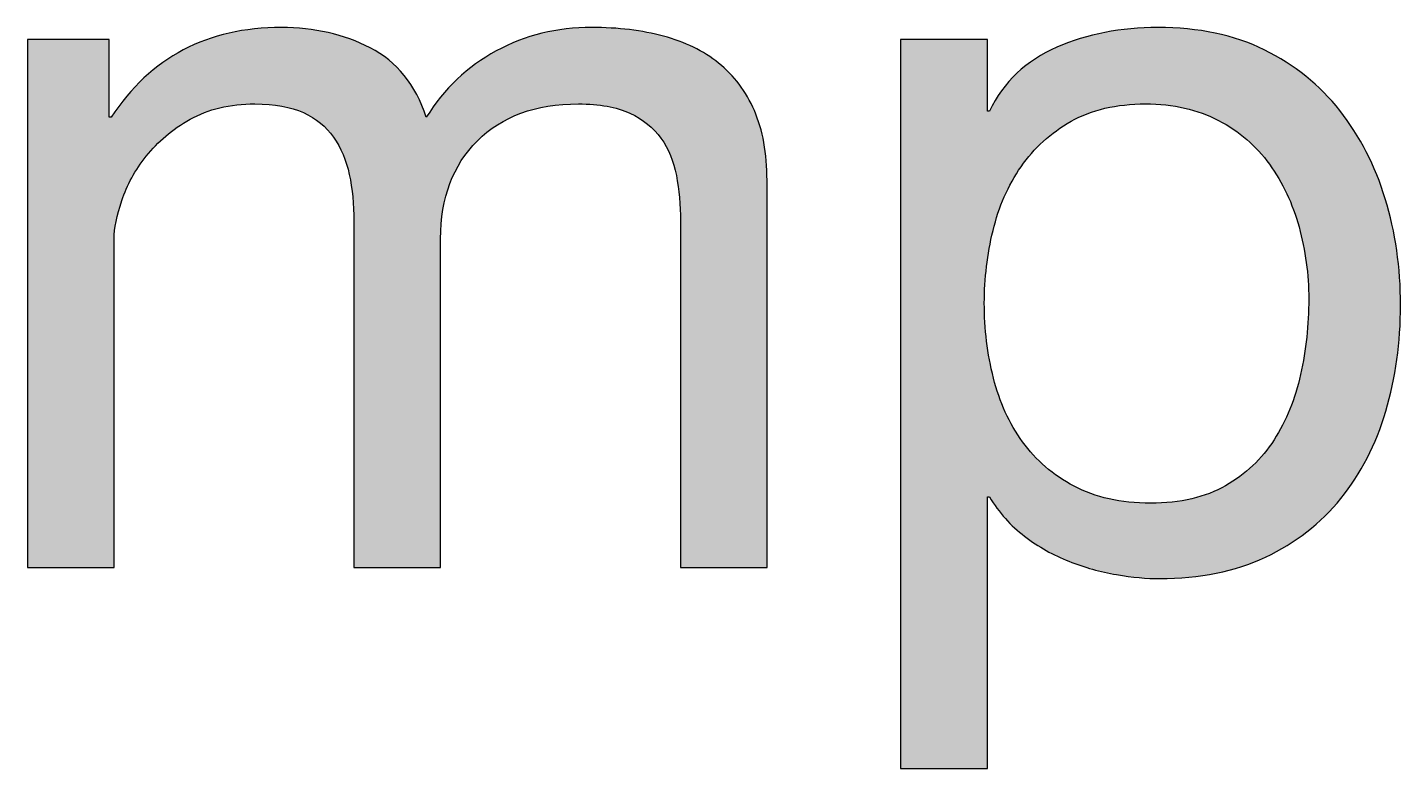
# Paper-space layout 'A3mask' of a CAD drawing. Extents: x 0 to 394, y 0 to 277.
# Drawn here: x 316.957 to 319.674, y 28.615 to 30.08 of the extents above; entities that cross this region are included whole.
import ezdxf
from ezdxf.enums import TextEntityAlignment as Align

# ---------------------------------------------------------------- set-up
doc = ezdxf.new("R2010")
doc.units = 0
doc.layers.get('0').update_dxf_attribs({"linetype": 'CONTINUOUS'})
doc.layers.get('Defpoints').update_dxf_attribs({"linetype": 'CONTINUOUS'})
doc.layers.add('JPP_Mask', color=7, linetype='CONTINUOUS')
doc.styles.add('JPP', font='arial.ttf')

# ---------------------------------------------------------------- blocks, each defined once
blk = doc.blocks.new('A3mask')
at = {"true_color": 0x004a91}
h = blk.add_hatch(color=154, dxfattribs=at)
edge = h.paths.add_edge_path()
edge.add_spline(control_points=[(317.1433, 29.7383), (317.1535, 29.7687), (317.1695, 29.7979), (317.1918, 29.8262), (317.2141, 29.8545), (317.2431, 29.8786), (317.2786, 29.8988)], knot_values=[28, 28, 28, 28, 29, 29, 29, 30, 30, 30, 30], degree=3, periodic=0)
edge.add_spline(control_points=[(317.2786, 29.8988), (317.3143, 29.919), (317.3569, 29.9292), (317.4068, 29.9292)], knot_values=[27, 27, 27, 27, 28, 28, 28, 28], degree=3, periodic=0)
edge.add_spline(control_points=[(317.4068, 29.9292), (317.4458, 29.9292), (317.4778, 29.9234), (317.5026, 29.912)], knot_values=[26, 26, 26, 26, 27, 27, 27, 27], degree=3, periodic=0)
edge.add_spline(control_points=[(317.5026, 29.912), (317.5277, 29.9004), (317.5474, 29.8844), (317.5622, 29.8635), (317.5771, 29.8427), (317.5875, 29.8181), (317.5935, 29.7898), (317.5996, 29.7615), (317.6026, 29.7306), (317.6026, 29.697)], knot_values=[23, 23, 23, 23, 24, 24, 24, 25, 25, 25, 26, 26, 26, 26], degree=3, periodic=0)
edge.add_spline(control_points=[(317.6026, 29.697), (317.6026, 29.697), (317.6026, 29.0125), (317.6026, 29.0125), (317.6026, 29.0125), (317.6455, 29.0125), (317.6884, 29.0125)], knot_values=[21.5, 21.5, 21.5, 21.5, 22.5, 22.5, 22.5, 23, 23, 23, 23], degree=3, periodic=0)
edge.add_spline(control_points=[(317.6884, 29.0125), (317.7313, 29.0125), (317.7742, 29.0125), (317.7742, 29.0125), (317.7742, 29.0125), (317.7742, 29.1751), (317.7742, 29.3376)], knot_values=[20.5, 20.5, 20.5, 20.5, 21, 21, 21, 21.5, 21.5, 21.5, 21.5], degree=3, periodic=0)
edge.add_spline(control_points=[(317.7742, 29.3376), (317.7742, 29.5001), (317.7742, 29.6627), (317.7742, 29.6627), (317.7742, 29.7434), (317.7986, 29.8079), (317.847, 29.8563)], knot_values=[19, 19, 19, 19, 19.5, 19.5, 19.5, 20.5, 20.5, 20.5, 20.5], degree=3, periodic=0)
edge.add_spline(control_points=[(317.847, 29.8563), (317.8953, 29.9048), (317.9621, 29.9292), (318.0468, 29.9292)], knot_values=[18, 18, 18, 18, 19, 19, 19, 19], degree=3, periodic=0)
edge.add_spline(control_points=[(318.0468, 29.9292), (318.0885, 29.9292), (318.1226, 29.9231), (318.1488, 29.9109)], knot_values=[17, 17, 17, 17, 18, 18, 18, 18], degree=3, periodic=0)
edge.add_spline(control_points=[(318.1488, 29.9109), (318.175, 29.8988), (318.1954, 29.8823), (318.2103, 29.8614), (318.2251, 29.8406), (318.2353, 29.816), (318.2407, 29.7877), (318.246, 29.7594), (318.2488, 29.7292), (318.2488, 29.697)], knot_values=[14, 14, 14, 14, 15, 15, 15, 16, 16, 16, 17, 17, 17, 17], degree=3, periodic=0)
edge.add_spline(control_points=[(318.2488, 29.697), (318.2488, 29.697), (318.2488, 29.0125), (318.2488, 29.0125), (318.2488, 29.0125), (318.2916, 29.0125), (318.3345, 29.0125)], knot_values=[12.5, 12.5, 12.5, 12.5, 13.5, 13.5, 13.5, 14, 14, 14, 14], degree=3, periodic=0)
edge.add_spline(control_points=[(318.3345, 29.0125), (318.3773, 29.0125), (318.4202, 29.0125), (318.4202, 29.0125), (318.4202, 29.0125), (318.4202, 29.2038), (318.4202, 29.3951)], knot_values=[11.5, 11.5, 11.5, 11.5, 12, 12, 12, 12.5, 12.5, 12.5, 12.5], degree=3, periodic=0)
edge.add_spline(control_points=[(318.4202, 29.3951), (318.4202, 29.5864), (318.4202, 29.7777), (318.4202, 29.7777), (318.4202, 29.8315), (318.4118, 29.8777), (318.3951, 29.916)], knot_values=[10, 10, 10, 10, 10.5, 10.5, 10.5, 11.5, 11.5, 11.5, 11.5], degree=3, periodic=0)
edge.add_spline(control_points=[(318.3951, 29.916), (318.3782, 29.9542), (318.3548, 29.9855), (318.3244, 30.0099)], knot_values=[9, 9, 9, 9, 10, 10, 10, 10], degree=3, periodic=0)
edge.add_spline(control_points=[(318.3244, 30.0099), (318.294, 30.034), (318.2578, 30.0519), (318.2154, 30.0632)], knot_values=[8, 8, 8, 8, 9, 9, 9, 9], degree=3, periodic=0)
edge.add_spline(control_points=[(318.2154, 30.0632), (318.1729, 30.0748), (318.1256, 30.0804), (318.073, 30.0804)], knot_values=[7, 7, 7, 7, 8, 8, 8, 8], degree=3, periodic=0)
edge.add_spline(control_points=[(318.073, 30.0804), (318.0043, 30.0804), (317.9415, 30.0651), (317.8844, 30.034)], knot_values=[6, 6, 6, 6, 7, 7, 7, 7], degree=3, periodic=0)
edge.add_spline(control_points=[(317.8844, 30.034), (317.8271, 30.0032), (317.7809, 29.9593), (317.7459, 29.9027)], knot_values=[5, 5, 5, 5, 6, 6, 6, 6], degree=3, periodic=0)
edge.add_spline(control_points=[(317.7459, 29.9027), (317.7243, 29.9674), (317.6875, 30.0131), (317.6351, 30.04)], knot_values=[4, 4, 4, 4, 5, 5, 5, 5], degree=3, periodic=0)
edge.add_spline(control_points=[(317.6351, 30.04), (317.5824, 30.067), (317.5239, 30.0804), (317.4592, 30.0804)], knot_values=[3, 3, 3, 3, 4, 4, 4, 4], degree=3, periodic=0)
edge.add_spline(control_points=[(317.4592, 30.0804), (317.3126, 30.0804), (317.2002, 30.0213), (317.1222, 29.9027)], knot_values=[2, 2, 2, 2, 3, 3, 3, 3], degree=3, periodic=0)
edge.add_spline(control_points=[(317.118, 29.9027), (317.118, 29.9027), (317.118, 29.9411), (317.118, 29.9795)], knot_values=[0.5, 0.5, 0.5, 0.5, 1, 1, 1, 1], degree=3, periodic=0)
edge.add_spline(control_points=[(317.118, 29.9795), (317.118, 30.0179), (317.118, 30.0563), (317.118, 30.0563), (317.118, 30.0563), (317.108, 30.0563), (317.0928, 30.0563)], knot_values=[34.749965, 34.749965, 34.749965, 34.749965, 35.249965, 35.249965, 35.249965, 35.5, 35.5, 35.5, 35.5], degree=3, periodic=0)
edge.add_spline(control_points=[(317.0928, 30.0563), (317.0777, 30.0563), (317.0575, 30.0563), (317.0373, 30.0563)], knot_values=[34.49997, 34.49997, 34.49997, 34.49997, 34.749965, 34.749965, 34.749965, 34.749965], degree=3, periodic=0)
edge.add_spline(control_points=[(317.0373, 30.0563), (317.0272, 30.0563), (317.0171, 30.0563), (317.0077, 30.0563)], knot_values=[34.374972, 34.374972, 34.374972, 34.374972, 34.49997, 34.49997, 34.49997, 34.49997], degree=3, periodic=0)
edge.add_spline(control_points=[(317.0077, 30.0563), (316.9982, 30.0563), (316.9894, 30.0563), (316.9818, 30.0563)], knot_values=[34.249975, 34.249975, 34.249975, 34.249975, 34.374973, 34.374973, 34.374973, 34.374973], degree=3, periodic=0)
edge.add_spline(control_points=[(316.9818, 30.0563), (316.978, 30.0563), (316.9746, 30.0563), (316.9715, 30.0563)], knot_values=[34.187476, 34.187476, 34.187476, 34.187476, 34.249975, 34.249975, 34.249975, 34.249975], degree=3, periodic=0)
edge.add_spline(control_points=[(316.9715, 30.0563), (316.9684, 30.0563), (316.9658, 30.0563), (316.9635, 30.0563)], knot_values=[34.124977, 34.124977, 34.124977, 34.124977, 34.187476, 34.187476, 34.187476, 34.187476], degree=3, periodic=0)
edge.add_spline(control_points=[(316.9566, 30.0563), (316.9566, 30.0563), (316.9566, 30.0563), (316.9566, 30.0563), (316.9566, 30.0563), (316.9566, 30.0563), (316.9566, 30.0563)], knot_values=[33.99998, 33.99998, 33.99998, 33.99998, 34.001425, 34.001425, 34.001425, 34.001445, 34.001445, 34.001445, 34.001445], degree=3, periodic=0)
edge.add_spline(control_points=[(316.9566, 30.0563), (316.9566, 30.0563), (316.9566, 29.7953), (316.9566, 29.5344)], knot_values=[33.49999, 33.49999, 33.49999, 33.49999, 33.99998, 33.99998, 33.99998, 33.99998], degree=3, periodic=0)
edge.add_spline(control_points=[(316.9566, 29.5344), (316.9566, 29.2735), (316.9566, 29.0125), (316.9566, 29.0125), (316.9566, 29.0125), (316.9566, 29.0125), (316.9566, 29.0125)], knot_values=[32.999023, 32.999023, 32.999023, 32.999023, 33.499013, 33.499013, 33.499013, 33.49999, 33.49999, 33.49999, 33.49999], degree=3, periodic=0)
edge.add_spline(control_points=[(316.9609, 29.0125), (316.9618, 29.0125), (316.9628, 29.0125), (316.964, 29.0125)], knot_values=[32.875002, 32.875002, 32.875002, 32.875002, 32.906252, 32.906252, 32.906252, 32.906252], degree=3, periodic=0)
edge.add_spline(control_points=[(316.964, 29.0125), (316.9663, 29.0125), (316.9692, 29.0125), (316.9724, 29.0125)], knot_values=[32.812504, 32.812504, 32.812504, 32.812504, 32.875002, 32.875002, 32.875002, 32.875002], degree=3, periodic=0)
edge.add_spline(control_points=[(316.9724, 29.0125), (316.9757, 29.0125), (316.9794, 29.0125), (316.9834, 29.0125)], knot_values=[32.750005, 32.750005, 32.750005, 32.750005, 32.812504, 32.812504, 32.812504, 32.812504], degree=3, periodic=0)
edge.add_spline(control_points=[(316.9834, 29.0125), (316.9915, 29.0125), (317.0009, 29.0125), (317.0109, 29.0125)], knot_values=[32.625008, 32.625008, 32.625008, 32.625008, 32.750005, 32.750005, 32.750005, 32.750005], degree=3, periodic=0)
edge.add_spline(control_points=[(317.0109, 29.0125), (317.021, 29.0125), (317.0317, 29.0125), (317.0424, 29.0125)], knot_values=[32.50001, 32.50001, 32.50001, 32.50001, 32.625008, 32.625008, 32.625008, 32.625008], degree=3, periodic=0)
edge.add_spline(control_points=[(317.0424, 29.0125), (317.0639, 29.0125), (317.0853, 29.0125), (317.1014, 29.0125)], knot_values=[32.250015, 32.250015, 32.250015, 32.250015, 32.50001, 32.50001, 32.50001, 32.50001], degree=3, periodic=0)
edge.add_spline(control_points=[(317.1014, 29.0125), (317.1175, 29.0125), (317.1282, 29.0125), (317.1282, 29.0125), (317.1282, 29.0125), (317.1282, 29.0125), (317.1282, 29.0125)], knot_values=[31.999532, 31.999532, 31.999532, 31.999532, 32.249547, 32.249547, 32.249547, 32.250015, 32.250015, 32.250015, 32.250015], degree=3, periodic=0)
edge.add_spline(control_points=[(317.1282, 29.0125), (317.1282, 29.0125), (317.1282, 29.0125), (317.1282, 29.0125)], knot_values=[31.999288, 31.999288, 31.999288, 31.999288, 31.999532, 31.999532, 31.999532, 31.999532], degree=3, periodic=0)
edge.add_spline(control_points=[(317.1282, 29.0167), (317.1282, 29.0176), (317.1282, 29.0186), (317.1282, 29.0198)], knot_values=[31.937521, 31.937521, 31.937521, 31.937521, 31.953146, 31.953146, 31.953146, 31.953146], degree=3, periodic=0)
edge.add_spline(control_points=[(317.1282, 29.0198), (317.1282, 29.0222), (317.1282, 29.0251), (317.1282, 29.0286)], knot_values=[31.906272, 31.906272, 31.906272, 31.906272, 31.937521, 31.937521, 31.937521, 31.937521], degree=3, periodic=0)
edge.add_spline(control_points=[(317.1282, 29.0286), (317.1282, 29.032), (317.1282, 29.036), (317.1282, 29.0405)], knot_values=[31.875022, 31.875022, 31.875022, 31.875022, 31.906272, 31.906272, 31.906272, 31.906272], degree=3, periodic=0)
edge.add_spline(control_points=[(317.1282, 29.0405), (317.1282, 29.0493), (317.1282, 29.0601), (317.1282, 29.0725)], knot_values=[31.812524, 31.812524, 31.812524, 31.812524, 31.875022, 31.875022, 31.875022, 31.875022], degree=3, periodic=0)
edge.add_spline(control_points=[(317.1282, 29.0725), (317.1282, 29.0849), (317.1282, 29.0989), (317.1282, 29.1141)], knot_values=[31.750025, 31.750025, 31.750025, 31.750025, 31.812524, 31.812524, 31.812524, 31.812524], degree=3, periodic=0)
edge.add_spline(control_points=[(317.1282, 29.1141), (317.1282, 29.1446), (317.1282, 29.1801), (317.1282, 29.2182)], knot_values=[31.625028, 31.625028, 31.625028, 31.625028, 31.750025, 31.750025, 31.750025, 31.750025], degree=3, periodic=0)
edge.add_spline(control_points=[(317.1282, 29.2182), (317.1282, 29.2563), (317.1282, 29.2969), (317.1282, 29.3376)], knot_values=[31.50003, 31.50003, 31.50003, 31.50003, 31.625028, 31.625028, 31.625028, 31.625028], degree=3, periodic=0)
edge.add_spline(control_points=[(317.1282, 29.3376), (317.1282, 29.4188), (317.1282, 29.5001), (317.1282, 29.5611)], knot_values=[31.250035, 31.250035, 31.250035, 31.250035, 31.50003, 31.50003, 31.50003, 31.50003], degree=3, periodic=0)
edge.add_spline(control_points=[(317.1282, 29.5611), (317.1282, 29.622), (317.1282, 29.6627), (317.1282, 29.6627), (317.1282, 29.6829), (317.1334, 29.7081), (317.1433, 29.7383)], knot_values=[30, 30, 30, 30, 30.250035, 30.250035, 30.250035, 31.250035, 31.250035, 31.250035, 31.250035], degree=3, periodic=0)
h = blk.add_hatch(color=154, dxfattribs=at)
edge = h.paths.add_edge_path(flags=16)
edge.add_spline(control_points=[(319.473, 29.6859), (319.4602, 29.7323), (319.4407, 29.7735), (319.4145, 29.81), (319.3883, 29.8464), (319.3545, 29.8751), (319.3134, 29.8967), (319.2724, 29.9183), (319.2243, 29.9292), (319.1691, 29.9292), (319.1114, 29.9292), (319.0622, 29.9176), (319.0219, 29.8948), (318.9815, 29.8719), (318.9483, 29.842), (318.9228, 29.8049), (318.8973, 29.768), (318.8787, 29.7258), (318.8674, 29.6787), (318.856, 29.6316), (318.8502, 29.5838), (318.8502, 29.5353), (318.8502, 29.4843), (318.8562, 29.4347), (318.8683, 29.3871), (318.8804, 29.3393), (318.8996, 29.2971), (318.9258, 29.2609), (318.952, 29.2245), (318.9861, 29.1953), (319.0279, 29.173), (319.0696, 29.1508), (319.12, 29.1396), (319.1793, 29.1396), (319.2385, 29.1396), (319.2879, 29.1512), (319.3276, 29.174), (319.3672, 29.1969), (319.3992, 29.2271), (319.4236, 29.2649), (319.4477, 29.3025), (319.4653, 29.3456), (319.476, 29.3941), (319.4869, 29.4426), (319.4922, 29.4924), (319.4922, 29.5435), (319.4922, 29.5919), (319.4857, 29.6395), (319.473, 29.6859)], knot_values=[0, 0, 0, 0, 1, 1, 1, 2, 2, 2, 3, 3, 3, 4, 4, 4, 5, 5, 5, 6, 6, 6, 7, 7, 7, 8, 8, 8, 9, 9, 9, 10, 10, 10, 11, 11, 11, 12, 12, 12, 13, 13, 13, 14, 14, 14, 15, 15, 15, 16, 16, 16, 16], degree=3, periodic=0)
edge = h.paths.add_edge_path()
edge.add_spline(control_points=[(318.8562, 30.0563), (318.8562, 30.0563), (318.8562, 29.915), (318.8562, 29.915), (318.8562, 29.915), (318.8602, 29.915), (318.8602, 29.915), (318.8885, 29.9728), (318.933, 30.015), (318.9936, 30.0412), (319.0541, 30.0674), (319.1207, 30.0804), (319.1935, 30.0804), (319.2742, 30.0804), (319.3445, 30.0656), (319.4043, 30.0361), (319.4642, 30.0064), (319.514, 29.9665), (319.5537, 29.916), (319.5934, 29.8654), (319.6235, 29.8072), (319.6437, 29.7413), (319.6639, 29.6754), (319.6739, 29.6054), (319.6739, 29.5314), (319.6739, 29.4574), (319.6641, 29.3874), (319.6446, 29.3215), (319.6251, 29.2554), (319.5955, 29.1979), (319.5558, 29.1489), (319.5161, 29.0997), (319.4663, 29.061), (319.4064, 29.0327), (319.3466, 29.0044), (319.2768, 28.9903), (319.1974, 28.9903), (319.1719, 28.9903), (319.1432, 28.993), (319.1116, 28.9984), (319.0801, 29.0037), (319.0488, 29.0125), (319.0177, 29.0246), (318.9868, 29.0367), (318.9576, 29.0531), (318.93, 29.074), (318.9024, 29.0949), (318.8792, 29.1208), (318.8602, 29.1519), (318.8602, 29.1519), (318.8562, 29.1519), (318.8562, 29.1519), (318.8562, 29.1519), (318.8562, 28.6147), (318.8562, 28.6147), (318.8562, 28.6147), (318.6846, 28.6147), (318.6846, 28.6147), (318.6846, 28.6147), (318.6846, 30.0563), (318.6846, 30.0563), (318.6846, 30.0563), (318.8562, 30.0563), (318.8562, 30.0563)], knot_values=[0, 0, 0, 0, 1, 1, 1, 2, 2, 2, 3, 3, 3, 4, 4, 4, 5, 5, 5, 6, 6, 6, 7, 7, 7, 8, 8, 8, 9, 9, 9, 10, 10, 10, 11, 11, 11, 12, 12, 12, 13, 13, 13, 14, 14, 14, 15, 15, 15, 16, 16, 16, 17, 17, 17, 18, 18, 18, 19, 19, 19, 20, 20, 20, 21, 21, 21, 21], degree=3, periodic=0)
at = {"layer": 'Defpoints', "color": 154, "true_color": 0x004a91}
for points, knots in [([(317.118, 30.0563), (317.118, 30.0563), (317.118, 29.9027), (317.118, 29.9027), (317.118, 29.9027), (317.1222, 29.9027), (317.1222, 29.9027), (317.2002, 30.0213), (317.3126, 30.0804), (317.4592, 30.0804), (317.5239, 30.0804), (317.5824, 30.067), (317.6351, 30.04), (317.6875, 30.0131), (317.7243, 29.9674), (317.7459, 29.9027), (317.7809, 29.9593), (317.8271, 30.0032), (317.8844, 30.034), (317.9415, 30.0651), (318.0043, 30.0804), (318.073, 30.0804), (318.1256, 30.0804), (318.1729, 30.0748), (318.2154, 30.0632), (318.2578, 30.0519), (318.294, 30.034), (318.3244, 30.0099), (318.3548, 29.9855), (318.3782, 29.9542), (318.3951, 29.916), (318.4118, 29.8777), (318.4202, 29.8315), (318.4202, 29.7777), (318.4202, 29.7777), (318.4202, 29.0125), (318.4202, 29.0125), (318.4202, 29.0125), (318.2488, 29.0125), (318.2488, 29.0125), (318.2488, 29.0125), (318.2488, 29.697), (318.2488, 29.697), (318.2488, 29.7292), (318.246, 29.7594), (318.2407, 29.7877), (318.2353, 29.816), (318.2251, 29.8406), (318.2103, 29.8614), (318.1954, 29.8823), (318.175, 29.8988), (318.1488, 29.9109), (318.1226, 29.9231), (318.0885, 29.9292), (318.0468, 29.9292), (317.9621, 29.9292), (317.8953, 29.9048), (317.847, 29.8563), (317.7986, 29.8079), (317.7742, 29.7434), (317.7742, 29.6627), (317.7742, 29.6627), (317.7742, 29.0125), (317.7742, 29.0125), (317.7742, 29.0125), (317.6026, 29.0125), (317.6026, 29.0125), (317.6026, 29.0125), (317.6026, 29.697), (317.6026, 29.697), (317.6026, 29.7306), (317.5996, 29.7615), (317.5935, 29.7898), (317.5875, 29.8181), (317.5771, 29.8427), (317.5622, 29.8635), (317.5474, 29.8844), (317.5277, 29.9004), (317.5026, 29.912), (317.4778, 29.9234), (317.4458, 29.9292), (317.4068, 29.9292), (317.3569, 29.9292), (317.3143, 29.919), (317.2786, 29.8988), (317.2431, 29.8786), (317.2141, 29.8545), (317.1918, 29.8262), (317.1695, 29.7979), (317.1535, 29.7687), (317.1433, 29.7383), (317.1334, 29.7081), (317.1282, 29.6829), (317.1282, 29.6627), (317.1282, 29.6627), (317.1282, 29.0125), (317.1282, 29.0125), (317.1282, 29.0125), (316.9566, 29.0125), (316.9566, 29.0125), (316.9566, 29.0125), (316.9566, 30.0563), (316.9566, 30.0563), (316.9566, 30.0563), (317.118, 30.0563), (317.118, 30.0563)], [0, 0, 0, 0, 1, 1, 1, 2, 2, 2, 3, 3, 3, 4, 4, 4, 5, 5, 5, 6, 6, 6, 7, 7, 7, 8, 8, 8, 9, 9, 9, 10, 10, 10, 11, 11, 11, 12, 12, 12, 13, 13, 13, 14, 14, 14, 15, 15, 15, 16, 16, 16, 17, 17, 17, 18, 18, 18, 19, 19, 19, 20, 20, 20, 21, 21, 21, 22, 22, 22, 23, 23, 23, 24, 24, 24, 25, 25, 25, 26, 26, 26, 27, 27, 27, 28, 28, 28, 29, 29, 29, 30, 30, 30, 31, 31, 31, 32, 32, 32, 33, 33, 33, 34, 34, 34, 35, 35, 35, 35]), ([(318.8562, 30.0563), (318.8562, 30.0563), (318.8562, 29.915), (318.8562, 29.915), (318.8562, 29.915), (318.8602, 29.915), (318.8602, 29.915), (318.8885, 29.9728), (318.933, 30.015), (318.9936, 30.0412), (319.0541, 30.0674), (319.1207, 30.0804), (319.1935, 30.0804), (319.2742, 30.0804), (319.3445, 30.0656), (319.4043, 30.0361), (319.4642, 30.0064), (319.514, 29.9665), (319.5537, 29.916), (319.5934, 29.8654), (319.6235, 29.8072), (319.6437, 29.7413), (319.6639, 29.6754), (319.6739, 29.6054), (319.6739, 29.5314), (319.6739, 29.4574), (319.6641, 29.3874), (319.6446, 29.3215), (319.6251, 29.2554), (319.5955, 29.1979), (319.5558, 29.1489), (319.5161, 29.0997), (319.4663, 29.061), (319.4064, 29.0327), (319.3466, 29.0044), (319.2768, 28.9903), (319.1974, 28.9903), (319.1719, 28.9903), (319.1432, 28.993), (319.1116, 28.9984), (319.0801, 29.0037), (319.0488, 29.0125), (319.0177, 29.0246), (318.9868, 29.0367), (318.9576, 29.0531), (318.93, 29.074), (318.9024, 29.0949), (318.8792, 29.1208), (318.8602, 29.1519), (318.8602, 29.1519), (318.8562, 29.1519), (318.8562, 29.1519), (318.8562, 29.1519), (318.8562, 28.6147), (318.8562, 28.6147), (318.8562, 28.6147), (318.6846, 28.6147), (318.6846, 28.6147), (318.6846, 28.6147), (318.6846, 30.0563), (318.6846, 30.0563), (318.6846, 30.0563), (318.8562, 30.0563), (318.8562, 30.0563)], [0, 0, 0, 0, 1, 1, 1, 2, 2, 2, 3, 3, 3, 4, 4, 4, 5, 5, 5, 6, 6, 6, 7, 7, 7, 8, 8, 8, 9, 9, 9, 10, 10, 10, 11, 11, 11, 12, 12, 12, 13, 13, 13, 14, 14, 14, 15, 15, 15, 16, 16, 16, 17, 17, 17, 18, 18, 18, 19, 19, 19, 20, 20, 20, 21, 21, 21, 21]), ([(319.473, 29.6859), (319.4602, 29.7323), (319.4407, 29.7735), (319.4145, 29.81), (319.3883, 29.8464), (319.3545, 29.8751), (319.3134, 29.8967), (319.2724, 29.9183), (319.2243, 29.9292), (319.1691, 29.9292), (319.1114, 29.9292), (319.0622, 29.9176), (319.0219, 29.8948), (318.9815, 29.8719), (318.9483, 29.842), (318.9228, 29.8049), (318.8973, 29.768), (318.8787, 29.7258), (318.8674, 29.6787), (318.856, 29.6316), (318.8502, 29.5838), (318.8502, 29.5353), (318.8502, 29.4843), (318.8562, 29.4347), (318.8683, 29.3871), (318.8804, 29.3393), (318.8996, 29.2971), (318.9258, 29.2609), (318.952, 29.2245), (318.9861, 29.1953), (319.0279, 29.173), (319.0696, 29.1508), (319.12, 29.1396), (319.1793, 29.1396), (319.2385, 29.1396), (319.2879, 29.1512), (319.3276, 29.174), (319.3672, 29.1969), (319.3992, 29.2271), (319.4236, 29.2649), (319.4477, 29.3025), (319.4653, 29.3456), (319.476, 29.3941), (319.4869, 29.4426), (319.4922, 29.4924), (319.4922, 29.5435), (319.4922, 29.5919), (319.4857, 29.6395), (319.473, 29.6859)], [0, 0, 0, 0, 1, 1, 1, 2, 2, 2, 3, 3, 3, 4, 4, 4, 5, 5, 5, 6, 6, 6, 7, 7, 7, 8, 8, 8, 9, 9, 9, 10, 10, 10, 11, 11, 11, 12, 12, 12, 13, 13, 13, 14, 14, 14, 15, 15, 15, 16, 16, 16, 16])]:
    blk.add_open_spline(points, degree=3, knots=knots, dxfattribs=at)
at = {"color": 7, "style": 'JPP'}
for tag, p in [('Client', (361.62, 56.35)), ('Project1', (361.62, 44.1)), ('Project2', (361.62, 40.425)), ('Project3', (361.62, 36.75)), ('Title1', (361.62, 28.175)), ('Title2', (361.62, 24.5)), ('Title3', (361.62, 20.825)), ('Status', (308.7, 3.675))]:
    blk.add_attdef(tag, text='', height=1.7, dxfattribs=at).set_placement(p, align=Align.MIDDLE_LEFT)
at = {"color": 2, "style": 'JPP'}
for tag, p in [('Scale', (322.175, 12.25)), ('Checked', (366.275, 12.25)), ('Drawn', (344.225, 12.25)), ('Date', (388.325, 12.25))]:
    blk.add_attdef(tag, text='', height=1, dxfattribs=at).set_placement(p, align=Align.MIDDLE_CENTER)
at = {"color": 6, "style": 'JPP'}
for tag, p in [('Ref', (352.8, 3.675)), ('DrgNo.', (373.38, 3.675))]:
    blk.add_attdef(tag, text='', height=2, dxfattribs=at).set_placement(p, align=Align.MIDDLE_LEFT)
blk.add_attdef('Rev', text='', height=2, dxfattribs=at).set_placement((390.1746, 3.675), align=Align.MIDDLE_CENTER)

psp = doc.layouts.new('A3mask')

# ---------------------------------------------------------------- block references
at = {"layer": 'JPP_Mask'}
psp.add_blockref('A3mask', (0, 0), dxfattribs=at)

doc.saveas('drawing.dxf')
